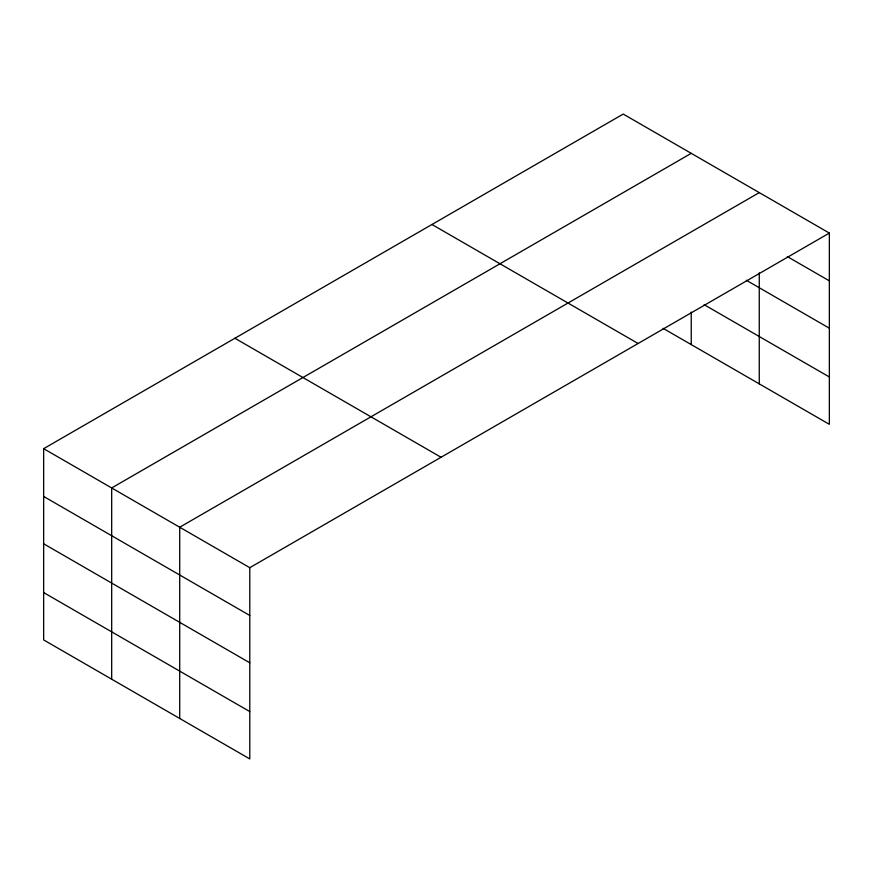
<?xml version="1.0" encoding="UTF-8"?>
<svg xmlns="http://www.w3.org/2000/svg" width="873" height="873" viewBox="0 0 873 873"><rect width="100%" height="100%" fill="white"/><g stroke="black" fill="none" stroke-linecap="round" stroke-linejoin="round"><path stroke-width="1.31" d="M43.65 448.678L249.787 567.69L249.787 758.932L43.65 639.92L43.65 448.678L623.213 114.068L829.35 233.08L829.35 424.322L663.087 328.335M691.241 153.342L111.679 487.952L111.679 679.194M759.259 192.617L179.707 527.227L179.707 718.468M249.787 567.69L829.35 233.08M787.293 256.575L829.35 280.855M746.36 280.288L829.35 328.204M704.14 304.688L829.35 376.983M431.96 224.492L638.098 343.504M234.902 338.255L441.04 457.266M43.65 496.442L249.787 615.465M43.65 543.792L249.787 662.803M43.65 592.571L249.787 711.582M759.259 272.856L759.259 383.858M691.241 312.119L691.241 344.584"/></g></svg>
